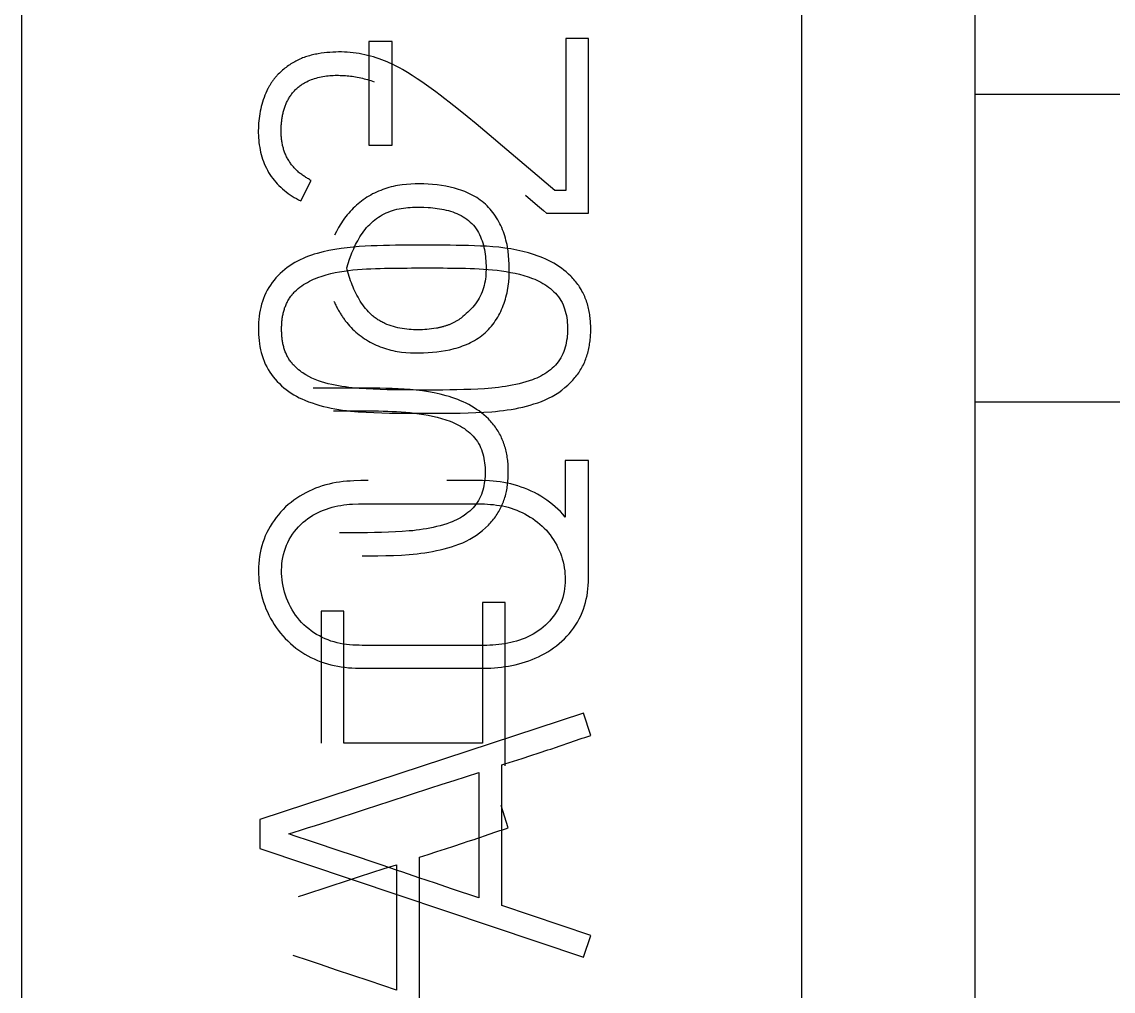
# Model space of a CAD drawing. Header units: inches. Extents: x 9000 to 22395, y 8106 to 17135.
# Drawn here: x 10305.71 to 10317.52, y 8315.08 to 8325.57 of the extents above; entities that cross this region are included whole.
import ezdxf

# ---------------------------------------------------------------- set-up
doc = ezdxf.new("R2010")
doc.units = ezdxf.units.IN
doc.header["$MEASUREMENT"] = 0
doc.layers.add('20000_FRONT_O', color=7, linetype='Continuous')
doc.layers.add('20500_FRONT_O_LABELING', color=7, linetype='Continuous')

msp = doc.modelspace()

# ---------------------------------------------------------------- linework, layer by layer
at = {"layer": '20000_FRONT_O', "linetype": 'Continuous'}
for p, q in [((10305.705, 8298.788), (10305.705, 8372.755)), ((10314.148, 8351.649), (10314.148, 8298.104)), ((10316.026, 8326.094), (10316.026, 8293.794)), ((10381.08, 8324.788), (10316.026, 8324.788)), ((10381.08, 8321.455), (10316.026, 8321.455))]:
    msp.add_line(p, q, dxfattribs=at)
at = {"layer": '20500_FRONT_O_LABELING', "linetype": 'Continuous'}
for p, q in [((10311.595, 8325.395), (10311.595, 8323.749)), ((10311.841, 8325.395), (10311.595, 8325.395)), ((10311.841, 8323.502), (10311.841, 8325.395)), ((10309.464, 8325.363), (10309.464, 8324.239)), ((10309.716, 8325.363), (10309.464, 8325.363)), ((10309.716, 8324.239), (10309.716, 8325.363)), ((10309.464, 8324.239), (10309.716, 8324.239)), ((10308.725, 8323.635), (10308.839, 8323.857)), ((10311.595, 8323.749), (10311.476, 8323.749)), ((10311.353, 8323.531), (10311.388, 8323.502)), ((10311.388, 8323.502), (10311.841, 8323.502)), ((10309.974, 8322.91), (10310.072, 8322.91)), ((10309.082, 8321.364), (10309.179, 8321.364)), ((10311.59, 8320.825), (10311.59, 8320.213)), ((10311.841, 8320.825), (10311.59, 8320.825)), ((10311.841, 8319.698), (10311.841, 8320.825)), ((10310.692, 8319.288), (10310.692, 8317.764)), ((10310.939, 8319.288), (10310.692, 8319.288)), ((10310.939, 8317.518), (10310.939, 8319.288)), ((10308.947, 8319.194), (10308.947, 8317.764)), ((10309.193, 8319.194), (10308.947, 8319.194)), ((10309.193, 8317.764), (10309.193, 8319.194)), ((10309.395, 8318.577), (10310.707, 8318.577)), ((10311.787, 8318.088), (10308.281, 8316.939)), ((10311.866, 8317.847), (10311.787, 8318.088)), ((10310.692, 8317.764), (10309.193, 8317.764)), ((10311.029, 8317.57), (10311.122, 8317.6)), ((10311.122, 8317.6), (10311.216, 8317.63)), ((10311.216, 8317.63), (10311.309, 8317.66)), ((10311.309, 8317.66), (10311.402, 8317.691)), ((10310.904, 8316.008), (10310.904, 8317.531)), ((10310.256, 8317.32), (10310.388, 8317.362)), ((10310.388, 8317.362), (10310.52, 8317.405)), ((10310.52, 8317.405), (10310.653, 8317.448)), ((10310.653, 8317.448), (10310.653, 8316.091)), ((10309.925, 8317.212), (10310.123, 8317.277)), ((10310.123, 8317.277), (10310.256, 8317.32)), ((10309.594, 8317.103), (10309.66, 8317.125)), ((10309.66, 8317.125), (10309.925, 8317.212)), ((10309.395, 8317.038), (10309.594, 8317.103)), ((10310.973, 8316.848), (10310.895, 8317.089)), ((10308.281, 8316.939), (10308.281, 8316.624)), ((10308.932, 8316.889), (10309.064, 8316.931)), ((10309.064, 8316.931), (10309.197, 8316.974)), ((10308.597, 8316.782), (10308.653, 8316.8)), ((10308.656, 8316.762), (10308.597, 8316.782)), ((10308.653, 8316.8), (10308.724, 8316.823)), ((10308.724, 8316.823), (10308.809, 8316.85)), ((10308.832, 8316.704), (10308.656, 8316.762)), ((10308.95, 8316.665), (10308.832, 8316.704)), ((10309.067, 8316.626), (10308.95, 8316.665)), ((10310.292, 8316.62), (10310.385, 8316.651)), ((10310.385, 8316.651), (10310.478, 8316.681)), ((10310.478, 8316.681), (10310.54, 8316.702)), ((10310.54, 8316.702), (10310.602, 8316.723)), ((10308.281, 8316.624), (10311.787, 8315.446)), ((10309.596, 8316.446), (10309.244, 8316.566)), ((10310.012, 8316.532), (10310.105, 8316.561)), ((10310.012, 8315.008), (10310.012, 8316.532)), ((10310.105, 8316.561), (10310.199, 8316.591)), ((10310.199, 8316.591), (10310.292, 8316.62)), ((10309.772, 8316.387), (10309.596, 8316.446)), ((10309.628, 8316.406), (10309.761, 8316.448)), ((10309.761, 8316.448), (10309.761, 8315.092)), ((10309.231, 8316.277), (10309.363, 8316.32)), ((10309.363, 8316.32), (10309.496, 8316.363)), ((10309.496, 8316.363), (10309.628, 8316.406)), ((10310.183, 8316.248), (10310.006, 8316.307)), ((10308.768, 8316.126), (10309.032, 8316.212)), ((10309.032, 8316.212), (10309.231, 8316.277)), ((10310.359, 8316.189), (10310.183, 8316.248)), ((10310.653, 8316.091), (10310.359, 8316.189)), ((10308.702, 8316.104), (10308.768, 8316.126)), ((10311.866, 8315.683), (10310.904, 8316.008)), ((10311.787, 8315.446), (10311.866, 8315.683)), ((10308.821, 8315.407), (10308.644, 8315.467)), ((10308.938, 8315.368), (10308.821, 8315.407)), ((10309.114, 8315.308), (10308.938, 8315.368)), ((10309.29, 8315.249), (10309.114, 8315.308)), ((10309.467, 8315.19), (10309.29, 8315.249)), ((10309.761, 8315.092), (10309.467, 8315.19))]:
    msp.add_line(p, q, dxfattribs=at)
for points in [[(10309.603, 8325.163), (10309.573, 8325.174), (10309.542, 8325.185), (10309.512, 8325.194), (10309.481, 8325.203), (10309.45, 8325.211), (10309.419, 8325.218), (10309.388, 8325.224), (10309.357, 8325.23), (10309.325, 8325.235), (10309.294, 8325.239), (10309.262, 8325.242), (10309.23, 8325.245), (10309.199, 8325.246), (10309.167, 8325.248), (10309.135, 8325.248), (10309.104, 8325.247), (10309.072, 8325.246), (10309.041, 8325.244), (10309.009, 8325.242), (10308.978, 8325.238), (10308.946, 8325.234), (10308.915, 8325.229), (10308.899, 8325.226), (10308.884, 8325.223), (10308.868, 8325.219), (10308.853, 8325.216), (10308.837, 8325.212), (10308.822, 8325.208), (10308.807, 8325.203), (10308.791, 8325.199), (10308.776, 8325.194), (10308.761, 8325.188), (10308.746, 8325.183), (10308.732, 8325.177), (10308.717, 8325.171), (10308.702, 8325.164), (10308.688, 8325.157), (10308.674, 8325.15), (10308.66, 8325.143), (10308.646, 8325.135), (10308.632, 8325.127), (10308.619, 8325.118), (10308.606, 8325.109), (10308.592, 8325.1), (10308.58, 8325.091), (10308.567, 8325.081), (10308.554, 8325.072), (10308.542, 8325.061), (10308.529, 8325.051), (10308.517, 8325.04), (10308.506, 8325.03), (10308.494, 8325.019), (10308.482, 8325.007), (10308.471, 8324.996)], [(10311.476, 8323.749), (10311.382, 8323.829), (10311.287, 8323.909), (10311.193, 8323.989), (10311.098, 8324.07), (10311.004, 8324.15), (10310.909, 8324.23), (10310.814, 8324.31), (10310.719, 8324.39), (10310.624, 8324.469), (10310.528, 8324.548), (10310.432, 8324.626), (10310.334, 8324.703), (10310.285, 8324.741), (10310.236, 8324.779), (10310.187, 8324.816), (10310.137, 8324.853), (10310.086, 8324.889), (10310.036, 8324.924), (10309.985, 8324.959), (10309.933, 8324.993), (10309.881, 8325.026), (10309.828, 8325.057), (10309.801, 8325.073), (10309.773, 8325.087), (10309.746, 8325.101), (10309.718, 8325.115), (10309.69, 8325.128), (10309.661, 8325.14), (10309.632, 8325.152), (10309.603, 8325.163)], [(10308.471, 8324.996), (10308.466, 8324.99), (10308.46, 8324.984), (10308.455, 8324.978), (10308.45, 8324.972), (10308.445, 8324.965), (10308.439, 8324.959), (10308.435, 8324.953), (10308.43, 8324.946), (10308.425, 8324.94), (10308.42, 8324.933), (10308.416, 8324.927), (10308.411, 8324.92), (10308.407, 8324.913), (10308.402, 8324.907), (10308.398, 8324.9), (10308.394, 8324.893), (10308.39, 8324.886), (10308.385, 8324.879), (10308.381, 8324.872), (10308.378, 8324.865), (10308.374, 8324.858), (10308.37, 8324.851)], [(10308.725, 8324.887), (10308.733, 8324.893), (10308.741, 8324.898), (10308.749, 8324.903), (10308.757, 8324.908), (10308.765, 8324.913), (10308.773, 8324.917), (10308.781, 8324.922), (10308.79, 8324.926), (10308.806, 8324.934), (10308.823, 8324.942), (10308.841, 8324.949), (10308.858, 8324.955), (10308.876, 8324.961), (10308.894, 8324.966), (10308.912, 8324.971), (10308.93, 8324.976), (10308.948, 8324.98), (10308.966, 8324.983), (10308.985, 8324.986), (10309.003, 8324.989), (10309.022, 8324.991), (10309.041, 8324.993), (10309.059, 8324.994), (10309.078, 8324.995), (10309.097, 8324.996), (10309.115, 8324.996), (10309.134, 8324.996), (10309.153, 8324.995), (10309.171, 8324.995), (10309.19, 8324.994), (10309.209, 8324.993), (10309.227, 8324.991), (10309.246, 8324.989), (10309.264, 8324.987), (10309.283, 8324.985), (10309.301, 8324.982), (10309.32, 8324.979), (10309.338, 8324.976), (10309.357, 8324.972), (10309.375, 8324.968), (10309.393, 8324.964), (10309.411, 8324.959), (10309.429, 8324.955), (10309.448, 8324.95), (10309.466, 8324.944), (10309.483, 8324.939), (10309.501, 8324.933), (10309.519, 8324.926)], [(10308.37, 8324.851), (10308.359, 8324.827), (10308.348, 8324.803), (10308.338, 8324.779), (10308.328, 8324.755), (10308.32, 8324.73), (10308.312, 8324.706), (10308.304, 8324.681), (10308.298, 8324.656), (10308.292, 8324.631), (10308.286, 8324.606), (10308.282, 8324.58), (10308.278, 8324.554), (10308.274, 8324.528), (10308.272, 8324.502), (10308.269, 8324.476), (10308.268, 8324.45), (10308.267, 8324.424), (10308.266, 8324.398), (10308.266, 8324.371), (10308.267, 8324.345), (10308.268, 8324.319), (10308.271, 8324.293), (10308.273, 8324.267), (10308.277, 8324.241), (10308.281, 8324.215), (10308.286, 8324.19), (10308.291, 8324.164), (10308.298, 8324.138), (10308.305, 8324.113), (10308.313, 8324.088), (10308.322, 8324.063), (10308.331, 8324.039), (10308.342, 8324.015), (10308.353, 8323.991), (10308.365, 8323.968), (10308.378, 8323.945), (10308.392, 8323.923), (10308.407, 8323.901), (10308.422, 8323.88), (10308.438, 8323.86), (10308.455, 8323.84), (10308.472, 8323.82), (10308.49, 8323.802), (10308.509, 8323.784), (10308.529, 8323.766), (10308.549, 8323.749), (10308.569, 8323.733), (10308.59, 8323.717), (10308.612, 8323.702), (10308.634, 8323.687), (10308.656, 8323.673), (10308.679, 8323.66), (10308.702, 8323.647), (10308.725, 8323.635)], [(10308.839, 8323.857), (10308.829, 8323.862), (10308.819, 8323.867), (10308.81, 8323.873), (10308.8, 8323.878), (10308.791, 8323.884), (10308.781, 8323.89), (10308.772, 8323.896), (10308.763, 8323.902), (10308.754, 8323.908), (10308.745, 8323.914), (10308.736, 8323.921), (10308.727, 8323.927), (10308.719, 8323.934), (10308.71, 8323.941), (10308.702, 8323.948), (10308.693, 8323.956), (10308.685, 8323.963), (10308.677, 8323.971), (10308.669, 8323.979), (10308.662, 8323.986), (10308.654, 8323.995), (10308.647, 8324.003), (10308.639, 8324.011), (10308.632, 8324.02), (10308.626, 8324.028), (10308.619, 8324.037), (10308.613, 8324.046), (10308.606, 8324.055), (10308.6, 8324.064), (10308.595, 8324.074), (10308.589, 8324.083), (10308.583, 8324.093), (10308.578, 8324.102), (10308.573, 8324.112), (10308.568, 8324.122), (10308.564, 8324.132), (10308.559, 8324.143), (10308.555, 8324.153), (10308.551, 8324.163), (10308.547, 8324.173), (10308.544, 8324.184), (10308.54, 8324.194), (10308.537, 8324.205), (10308.534, 8324.216), (10308.532, 8324.226), (10308.529, 8324.237), (10308.527, 8324.248), (10308.525, 8324.259), (10308.523, 8324.269), (10308.521, 8324.28), (10308.519, 8324.291), (10308.518, 8324.302), (10308.517, 8324.313), (10308.516, 8324.324), (10308.515, 8324.335), (10308.514, 8324.346), (10308.514, 8324.357), (10308.513, 8324.368), (10308.513, 8324.379), (10308.513, 8324.39), (10308.513, 8324.401), (10308.513, 8324.412), (10308.514, 8324.423), (10308.514, 8324.434), (10308.514, 8324.445), (10308.515, 8324.456), (10308.516, 8324.467), (10308.517, 8324.478), (10308.518, 8324.489), (10308.519, 8324.5), (10308.52, 8324.511), (10308.522, 8324.521), (10308.523, 8324.532), (10308.525, 8324.543), (10308.527, 8324.554), (10308.529, 8324.565), (10308.531, 8324.576), (10308.534, 8324.587), (10308.536, 8324.597), (10308.539, 8324.608), (10308.542, 8324.619), (10308.545, 8324.629), (10308.549, 8324.64), (10308.552, 8324.65), (10308.556, 8324.661), (10308.56, 8324.671), (10308.564, 8324.681), (10308.568, 8324.691), (10308.573, 8324.701), (10308.577, 8324.711), (10308.582, 8324.721), (10308.588, 8324.731), (10308.593, 8324.741), (10308.599, 8324.75), (10308.604, 8324.76), (10308.611, 8324.769), (10308.617, 8324.778), (10308.623, 8324.787), (10308.63, 8324.796), (10308.637, 8324.804), (10308.644, 8324.813), (10308.651, 8324.821), (10308.659, 8324.829), (10308.666, 8324.837), (10308.674, 8324.845), (10308.682, 8324.852), (10308.69, 8324.86), (10308.699, 8324.867), (10308.708, 8324.874), (10308.716, 8324.881), (10308.725, 8324.887)], [(10309.208, 8322.338), (10309.223, 8322.318), (10309.238, 8322.3), (10309.254, 8322.282), (10309.27, 8322.264), (10309.287, 8322.247), (10309.304, 8322.231), (10309.322, 8322.215), (10309.34, 8322.199), (10309.359, 8322.184), (10309.378, 8322.17), (10309.397, 8322.156), (10309.417, 8322.143), (10309.437, 8322.13), (10309.458, 8322.118), (10309.478, 8322.106), (10309.5, 8322.095), (10309.521, 8322.084), (10309.543, 8322.074), (10309.565, 8322.065), (10309.587, 8322.056), (10309.609, 8322.048), (10309.632, 8322.04), (10309.655, 8322.033), (10309.678, 8322.026), (10309.701, 8322.02), (10309.724, 8322.015), (10309.747, 8322.01), (10309.771, 8322.006), (10309.794, 8322.002), (10309.818, 8321.999), (10309.865, 8321.995), (10309.913, 8321.992), (10309.96, 8321.99), (10310.008, 8321.99), (10310.056, 8321.992), (10310.104, 8321.994), (10310.151, 8321.997), (10310.198, 8322.002), (10310.245, 8322.008), (10310.292, 8322.016), (10310.339, 8322.025), (10310.386, 8322.036), (10310.409, 8322.043), (10310.432, 8322.049), (10310.454, 8322.057), (10310.477, 8322.065), (10310.499, 8322.073), (10310.522, 8322.082), (10310.544, 8322.092), (10310.565, 8322.102), (10310.586, 8322.113), (10310.607, 8322.125), (10310.628, 8322.137), (10310.648, 8322.15), (10310.668, 8322.164), (10310.687, 8322.179), (10310.706, 8322.194), (10310.724, 8322.209), (10310.741, 8322.226), (10310.758, 8322.243), (10310.774, 8322.26), (10310.79, 8322.278), (10310.804, 8322.297), (10310.819, 8322.316), (10310.832, 8322.336), (10310.846, 8322.356), (10310.858, 8322.376), (10310.87, 8322.397), (10310.881, 8322.418), (10310.892, 8322.439), (10310.901, 8322.461), (10310.911, 8322.483), (10310.919, 8322.505), (10310.927, 8322.527), (10310.935, 8322.55), (10310.942, 8322.572), (10310.948, 8322.595), (10310.954, 8322.618), (10310.959, 8322.642), (10310.964, 8322.665), (10310.971, 8322.712), (10310.977, 8322.76), (10310.981, 8322.807), (10310.983, 8322.855), (10310.984, 8322.903), (10310.983, 8322.951), (10310.98, 8322.999), (10310.976, 8323.046), (10310.971, 8323.093), (10310.963, 8323.14), (10310.959, 8323.164), (10310.954, 8323.187), (10310.948, 8323.21), (10310.942, 8323.233), (10310.935, 8323.256), (10310.928, 8323.279), (10310.92, 8323.301), (10310.912, 8323.324), (10310.902, 8323.346), (10310.893, 8323.368), (10310.882, 8323.389), (10310.871, 8323.41), (10310.859, 8323.431), (10310.847, 8323.452), (10310.834, 8323.472), (10310.82, 8323.492), (10310.806, 8323.511), (10310.791, 8323.529), (10310.775, 8323.548), (10310.759, 8323.565), (10310.743, 8323.582), (10310.726, 8323.599), (10310.708, 8323.614), (10310.689, 8323.629), (10310.67, 8323.644), (10310.651, 8323.658), (10310.631, 8323.671), (10310.61, 8323.683), (10310.589, 8323.695), (10310.568, 8323.706), (10310.547, 8323.716), (10310.525, 8323.726), (10310.503, 8323.736), (10310.48, 8323.744), (10310.458, 8323.752), (10310.435, 8323.76), (10310.412, 8323.766), (10310.389, 8323.773), (10310.343, 8323.784), (10310.296, 8323.794), (10310.249, 8323.802), (10310.201, 8323.808), (10310.154, 8323.813), (10310.107, 8323.816), (10310.059, 8323.819), (10310.012, 8323.82), (10309.964, 8323.82), (10309.917, 8323.818), (10309.869, 8323.815), (10309.822, 8323.81), (10309.798, 8323.807), (10309.774, 8323.803), (10309.751, 8323.798), (10309.727, 8323.793), (10309.704, 8323.788), (10309.681, 8323.781), (10309.658, 8323.774), (10309.636, 8323.767), (10309.613, 8323.759), (10309.591, 8323.75), (10309.569, 8323.741), (10309.547, 8323.732), (10309.525, 8323.721), (10309.504, 8323.711), (10309.483, 8323.699), (10309.462, 8323.687), (10309.442, 8323.675), (10309.422, 8323.662), (10309.402, 8323.648), (10309.383, 8323.634), (10309.364, 8323.62), (10309.346, 8323.604), (10309.328, 8323.589), (10309.31, 8323.573), (10309.293, 8323.556), (10309.277, 8323.539), (10309.26, 8323.521), (10309.245, 8323.503), (10309.229, 8323.485), (10309.215, 8323.466), (10309.2, 8323.447), (10309.186, 8323.427), (10309.16, 8323.388), (10309.135, 8323.347), (10309.112, 8323.305), (10309.09, 8323.263)], [(10311.159, 8323.699), (10311.288, 8323.587), (10311.353, 8323.531)], [(10309.223, 8322.912), (10309.238, 8322.959), (10309.254, 8323.005), (10309.271, 8323.051), (10309.28, 8323.073), (10309.289, 8323.096), (10309.299, 8323.118), (10309.309, 8323.14), (10309.32, 8323.162), (10309.331, 8323.183), (10309.342, 8323.205), (10309.354, 8323.226), (10309.367, 8323.247), (10309.38, 8323.268), (10309.394, 8323.288), (10309.409, 8323.308), (10309.424, 8323.327), (10309.439, 8323.346), (10309.456, 8323.364), (10309.473, 8323.382), (10309.49, 8323.399), (10309.508, 8323.415), (10309.527, 8323.431), (10309.546, 8323.446), (10309.566, 8323.459), (10309.586, 8323.472), (10309.607, 8323.485), (10309.629, 8323.496), (10309.651, 8323.506), (10309.673, 8323.515), (10309.696, 8323.524), (10309.719, 8323.532), (10309.742, 8323.538), (10309.766, 8323.545), (10309.79, 8323.55), (10309.814, 8323.555), (10309.838, 8323.558), (10309.862, 8323.562), (10309.886, 8323.564), (10309.911, 8323.566), (10309.935, 8323.567), (10309.96, 8323.568), (10310.009, 8323.568), (10310.058, 8323.567), (10310.107, 8323.565), (10310.131, 8323.563), (10310.155, 8323.56), (10310.18, 8323.558), (10310.204, 8323.554), (10310.228, 8323.551), (10310.252, 8323.547), (10310.276, 8323.542), (10310.3, 8323.536), (10310.324, 8323.53), (10310.348, 8323.524), (10310.371, 8323.516), (10310.394, 8323.508), (10310.417, 8323.498), (10310.439, 8323.488), (10310.461, 8323.477), (10310.483, 8323.465), (10310.503, 8323.452), (10310.523, 8323.438), (10310.543, 8323.423), (10310.561, 8323.407), (10310.578, 8323.39), (10310.595, 8323.372), (10310.61, 8323.354), (10310.625, 8323.334), (10310.638, 8323.313), (10310.65, 8323.292), (10310.661, 8323.271), (10310.671, 8323.248), (10310.68, 8323.226), (10310.689, 8323.203), (10310.696, 8323.18), (10310.703, 8323.156), (10310.709, 8323.132), (10310.714, 8323.108), (10310.718, 8323.084), (10310.722, 8323.06), (10310.725, 8323.035), (10310.727, 8323.011), (10310.729, 8322.986), (10310.731, 8322.962), (10310.732, 8322.938), (10310.732, 8322.913), (10310.732, 8322.889), (10310.731, 8322.864), (10310.73, 8322.84), (10310.728, 8322.815), (10310.725, 8322.791), (10310.721, 8322.767), (10310.717, 8322.743), (10310.711, 8322.72), (10310.705, 8322.696), (10310.698, 8322.673), (10310.69, 8322.65), (10310.681, 8322.627), (10310.67, 8322.605), (10310.659, 8322.584), (10310.646, 8322.563), (10310.633, 8322.542), (10310.619, 8322.522), (10310.604, 8322.503), (10310.588, 8322.485), (10310.571, 8322.466), (10310.554, 8322.449), (10310.536, 8322.431), (10310.518, 8322.415), (10310.5, 8322.398), (10310.481, 8322.383), (10310.461, 8322.367)], [(10309.752, 8323.155), (10309.686, 8323.154), (10309.62, 8323.153), (10309.554, 8323.151), (10309.489, 8323.149), (10309.423, 8323.146), (10309.358, 8323.142), (10309.292, 8323.136), (10309.227, 8323.129), (10309.162, 8323.121), (10309.096, 8323.111), (10309.031, 8323.099), (10308.967, 8323.085), (10308.903, 8323.068), (10308.872, 8323.059), (10308.841, 8323.049), (10308.81, 8323.038), (10308.78, 8323.026), (10308.75, 8323.013), (10308.72, 8322.999), (10308.691, 8322.984), (10308.662, 8322.968), (10308.634, 8322.951), (10308.606, 8322.933), (10308.579, 8322.914), (10308.553, 8322.894), (10308.528, 8322.872), (10308.503, 8322.85), (10308.48, 8322.827), (10308.457, 8322.803), (10308.436, 8322.778), (10308.416, 8322.752), (10308.397, 8322.725), (10308.379, 8322.697), (10308.363, 8322.669), (10308.348, 8322.639), (10308.334, 8322.609), (10308.322, 8322.578), (10308.311, 8322.547), (10308.301, 8322.516), (10308.293, 8322.483), (10308.285, 8322.451), (10308.28, 8322.419), (10308.275, 8322.386), (10308.271, 8322.353), (10308.269, 8322.321), (10308.267, 8322.288), (10308.267, 8322.255), (10308.267, 8322.222), (10308.268, 8322.189), (10308.27, 8322.156), (10308.274, 8322.123), (10308.278, 8322.09), (10308.283, 8322.058), (10308.29, 8322.025), (10308.298, 8321.993), (10308.307, 8321.962), (10308.317, 8321.93), (10308.329, 8321.899), (10308.342, 8321.869), (10308.357, 8321.839), (10308.373, 8321.811), (10308.39, 8321.783), (10308.408, 8321.756), (10308.428, 8321.73), (10308.449, 8321.704), (10308.471, 8321.68), (10308.494, 8321.657), (10308.518, 8321.634), (10308.542, 8321.613), (10308.568, 8321.592), (10308.595, 8321.573), (10308.622, 8321.554), (10308.65, 8321.537), (10308.679, 8321.52), (10308.709, 8321.505), (10308.739, 8321.491), (10308.769, 8321.478)], [(10311.649, 8322.821), (10311.625, 8322.844), (10311.6, 8322.866), (10311.575, 8322.887), (10311.549, 8322.907), (10311.522, 8322.926), (10311.494, 8322.943), (10311.466, 8322.96), (10311.437, 8322.976), (10311.408, 8322.991), (10311.378, 8323.005), (10311.348, 8323.018), (10311.318, 8323.031), (10311.287, 8323.042), (10311.256, 8323.053), (10311.224, 8323.063), (10311.193, 8323.073), (10311.129, 8323.089), (10311.065, 8323.103), (10311, 8323.115), (10310.935, 8323.125), (10310.87, 8323.133), (10310.804, 8323.139), (10310.738, 8323.144), (10310.672, 8323.147), (10310.607, 8323.15), (10310.541, 8323.152), (10310.475, 8323.153), (10310.409, 8323.154), (10310.343, 8323.155), (10310.278, 8323.156), (10310.212, 8323.156), (10310.146, 8323.156), (10310.081, 8323.156), (10310.015, 8323.156), (10309.949, 8323.156), (10309.752, 8323.155)], [(10308.661, 8322.654), (10308.679, 8322.67), (10308.698, 8322.686), (10308.717, 8322.701), (10308.737, 8322.715), (10308.757, 8322.729), (10308.778, 8322.742), (10308.799, 8322.754), (10308.821, 8322.766), (10308.842, 8322.777), (10308.864, 8322.787), (10308.887, 8322.797), (10308.91, 8322.806), (10308.956, 8322.822), (10309.002, 8322.837), (10309.05, 8322.849), (10309.098, 8322.86), (10309.146, 8322.868), (10309.194, 8322.876), (10309.242, 8322.883), (10309.291, 8322.888), (10309.34, 8322.892), (10309.389, 8322.896), (10309.438, 8322.899), (10309.486, 8322.901), (10309.535, 8322.903), (10309.584, 8322.905), (10309.633, 8322.906), (10309.682, 8322.907), (10309.731, 8322.908), (10309.779, 8322.908), (10309.828, 8322.909), (10309.877, 8322.909), (10309.926, 8322.91), (10309.974, 8322.91)], [(10310.197, 8322.258), (10310.165, 8322.253), (10310.141, 8322.249), (10310.117, 8322.246), (10310.092, 8322.244), (10310.068, 8322.242), (10310.044, 8322.241), (10310.019, 8322.24), (10309.995, 8322.24), (10309.971, 8322.241), (10309.946, 8322.241), (10309.922, 8322.243), (10309.898, 8322.245), (10309.873, 8322.247), (10309.849, 8322.25), (10309.825, 8322.254), (10309.8, 8322.258), (10309.776, 8322.263), (10309.752, 8322.268), (10309.729, 8322.275), (10309.705, 8322.282), (10309.682, 8322.29), (10309.659, 8322.299), (10309.637, 8322.309), (10309.626, 8322.314), (10309.615, 8322.319), (10309.604, 8322.325), (10309.593, 8322.33), (10309.583, 8322.336), (10309.572, 8322.343), (10309.562, 8322.349), (10309.552, 8322.356), (10309.542, 8322.363), (10309.532, 8322.37), (10309.522, 8322.377), (10309.513, 8322.385), (10309.503, 8322.392), (10309.494, 8322.4), (10309.485, 8322.409), (10309.477, 8322.417), (10309.468, 8322.426), (10309.459, 8322.434), (10309.443, 8322.452), (10309.427, 8322.471), (10309.412, 8322.49), (10309.398, 8322.51), (10309.384, 8322.53), (10309.37, 8322.551), (10309.358, 8322.572), (10309.346, 8322.593), (10309.334, 8322.614), (10309.323, 8322.636), (10309.313, 8322.658), (10309.302, 8322.681), (10309.293, 8322.703), (10309.284, 8322.726), (10309.275, 8322.749), (10309.266, 8322.772), (10309.258, 8322.795), (10309.251, 8322.818), (10309.243, 8322.842), (10309.236, 8322.865), (10309.23, 8322.889), (10309.223, 8322.912)], [(10310.072, 8322.91), (10310.218, 8322.91), (10310.267, 8322.91), (10310.316, 8322.909), (10310.364, 8322.909), (10310.413, 8322.908), (10310.462, 8322.907), (10310.51, 8322.906), (10310.559, 8322.904), (10310.608, 8322.903), (10310.657, 8322.9), (10310.705, 8322.897), (10310.754, 8322.894), (10310.803, 8322.889), (10310.852, 8322.884), (10310.901, 8322.878), (10310.949, 8322.871), (10310.998, 8322.862), (10311.046, 8322.852), (10311.094, 8322.841), (10311.142, 8322.828), (10311.189, 8322.813), (10311.236, 8322.796), (10311.259, 8322.787), (10311.282, 8322.777), (10311.304, 8322.766), (10311.326, 8322.755), (10311.348, 8322.743), (10311.369, 8322.73), (10311.39, 8322.716), (10311.41, 8322.701), (10311.429, 8322.686), (10311.448, 8322.67), (10311.467, 8322.653), (10311.484, 8322.635), (10311.5, 8322.617), (10311.516, 8322.597), (10311.53, 8322.577), (10311.543, 8322.556), (10311.555, 8322.534), (10311.566, 8322.512), (10311.575, 8322.489), (10311.583, 8322.466), (10311.59, 8322.442), (10311.596, 8322.418), (10311.602, 8322.394), (10311.606, 8322.369), (10311.609, 8322.345), (10311.611, 8322.32), (10311.613, 8322.295), (10311.614, 8322.271), (10311.615, 8322.246), (10311.614, 8322.221), (10311.613, 8322.197), (10311.611, 8322.172), (10311.609, 8322.148), (10311.605, 8322.123), (10311.601, 8322.099), (10311.596, 8322.075), (10311.59, 8322.051), (10311.582, 8322.027), (10311.574, 8322.004), (10311.564, 8321.981), (10311.554, 8321.958), (10311.542, 8321.937), (10311.529, 8321.916), (10311.514, 8321.895), (10311.499, 8321.876), (10311.483, 8321.857), (10311.466, 8321.839), (10311.447, 8321.823), (10311.429, 8321.807), (10311.409, 8321.792), (10311.389, 8321.777), (10311.368, 8321.764), (10311.347, 8321.751), (10311.325, 8321.739), (10311.303, 8321.728), (10311.281, 8321.718), (10311.258, 8321.708), (10311.234, 8321.7)], [(10311.649, 8321.672), (10311.661, 8321.684), (10311.673, 8321.696), (10311.684, 8321.709), (10311.695, 8321.722), (10311.705, 8321.735), (10311.716, 8321.748), (10311.726, 8321.761), (10311.735, 8321.775), (10311.745, 8321.789), (10311.753, 8321.803), (10311.762, 8321.818), (10311.77, 8321.832), (10311.778, 8321.847), (10311.786, 8321.862), (10311.793, 8321.878), (10311.8, 8321.893), (10311.806, 8321.909), (10311.812, 8321.925), (10311.818, 8321.94), (10311.823, 8321.956), (10311.828, 8321.972), (10311.833, 8321.988), (10311.837, 8322.005), (10311.841, 8322.021), (10311.845, 8322.037), (10311.848, 8322.054), (10311.851, 8322.071), (10311.854, 8322.087), (10311.856, 8322.104), (10311.858, 8322.121), (10311.86, 8322.138), (10311.862, 8322.154), (10311.863, 8322.171), (10311.864, 8322.188), (10311.865, 8322.205), (10311.865, 8322.221), (10311.866, 8322.238), (10311.866, 8322.255), (10311.865, 8322.271), (10311.865, 8322.288), (10311.864, 8322.305), (10311.863, 8322.321), (10311.862, 8322.338), (10311.861, 8322.355), (10311.859, 8322.371), (10311.857, 8322.388), (10311.855, 8322.405), (10311.852, 8322.421), (10311.849, 8322.438), (10311.846, 8322.455), (10311.842, 8322.471), (10311.838, 8322.488), (10311.834, 8322.504), (10311.829, 8322.52), (10311.824, 8322.536), (10311.819, 8322.552), (10311.813, 8322.568), (10311.807, 8322.584), (10311.801, 8322.599), (10311.794, 8322.615), (10311.787, 8322.63), (10311.779, 8322.645), (10311.771, 8322.66), (10311.763, 8322.675), (10311.754, 8322.689), (10311.745, 8322.704), (10311.736, 8322.718), (10311.726, 8322.732), (10311.716, 8322.745), (10311.706, 8322.758), (10311.695, 8322.771), (10311.684, 8322.784), (10311.673, 8322.797), (10311.661, 8322.809), (10311.649, 8322.821)], [(10308.661, 8321.845), (10308.653, 8321.853), (10308.645, 8321.861), (10308.638, 8321.869), (10308.631, 8321.878), (10308.624, 8321.886), (10308.617, 8321.895), (10308.61, 8321.904), (10308.604, 8321.913), (10308.598, 8321.922), (10308.592, 8321.932), (10308.587, 8321.942), (10308.582, 8321.951), (10308.576, 8321.961), (10308.572, 8321.971), (10308.567, 8321.982), (10308.563, 8321.992), (10308.558, 8322.002), (10308.555, 8322.013), (10308.551, 8322.023), (10308.547, 8322.034), (10308.544, 8322.045), (10308.541, 8322.055), (10308.538, 8322.066), (10308.536, 8322.077), (10308.533, 8322.088), (10308.531, 8322.099), (10308.529, 8322.11), (10308.527, 8322.121), (10308.526, 8322.132), (10308.524, 8322.143), (10308.523, 8322.154), (10308.522, 8322.165), (10308.521, 8322.177), (10308.52, 8322.188), (10308.519, 8322.199), (10308.519, 8322.21), (10308.518, 8322.221), (10308.518, 8322.232), (10308.518, 8322.243), (10308.518, 8322.254), (10308.518, 8322.265), (10308.518, 8322.276), (10308.519, 8322.287), (10308.519, 8322.298), (10308.52, 8322.309), (10308.521, 8322.32), (10308.522, 8322.332), (10308.523, 8322.343), (10308.524, 8322.354), (10308.526, 8322.365), (10308.528, 8322.376), (10308.529, 8322.387), (10308.531, 8322.398), (10308.534, 8322.409), (10308.536, 8322.42), (10308.539, 8322.431), (10308.542, 8322.441), (10308.545, 8322.452), (10308.548, 8322.463), (10308.551, 8322.473), (10308.555, 8322.484), (10308.559, 8322.494), (10308.563, 8322.505), (10308.567, 8322.515), (10308.572, 8322.525), (10308.577, 8322.535), (10308.582, 8322.545), (10308.587, 8322.555), (10308.593, 8322.565), (10308.599, 8322.575), (10308.605, 8322.584), (10308.611, 8322.593), (10308.617, 8322.603), (10308.624, 8322.611), (10308.631, 8322.62), (10308.638, 8322.629), (10308.646, 8322.637), (10308.653, 8322.646), (10308.661, 8322.654)], [(10309.085, 8322.548), (10309.09, 8322.538), (10309.095, 8322.528), (10309.099, 8322.518), (10309.104, 8322.508), (10309.109, 8322.498), (10309.114, 8322.488), (10309.12, 8322.478), (10309.125, 8322.468), (10309.13, 8322.459), (10309.136, 8322.449), (10309.141, 8322.439), (10309.147, 8322.43), (10309.153, 8322.42), (10309.159, 8322.411), (10309.164, 8322.402), (10309.17, 8322.392), (10309.177, 8322.383), (10309.183, 8322.374), (10309.189, 8322.365), (10309.195, 8322.356), (10309.202, 8322.347), (10309.208, 8322.338)], [(10310.461, 8322.367), (10310.455, 8322.362), (10310.449, 8322.358), (10310.442, 8322.353), (10310.436, 8322.349), (10310.429, 8322.345), (10310.423, 8322.34), (10310.416, 8322.336), (10310.409, 8322.332), (10310.403, 8322.329), (10310.396, 8322.325), (10310.389, 8322.321), (10310.382, 8322.318), (10310.375, 8322.314), (10310.368, 8322.311), (10310.361, 8322.308), (10310.354, 8322.304), (10310.347, 8322.301), (10310.339, 8322.298), (10310.332, 8322.295), (10310.325, 8322.293), (10310.318, 8322.29), (10310.31, 8322.287), (10310.303, 8322.285), (10310.296, 8322.282), (10310.288, 8322.28), (10310.281, 8322.278), (10310.273, 8322.275), (10310.266, 8322.273), (10310.258, 8322.271), (10310.251, 8322.269), (10310.243, 8322.267), (10310.235, 8322.266), (10310.228, 8322.264), (10310.22, 8322.262), (10310.213, 8322.261), (10310.205, 8322.259), (10310.197, 8322.258)], [(10310.038, 8321.588), (10309.887, 8321.589), (10309.812, 8321.589), (10309.736, 8321.59), (10309.661, 8321.591), (10309.585, 8321.593), (10309.51, 8321.596), (10309.434, 8321.6), (10309.359, 8321.605), (10309.284, 8321.612), (10309.247, 8321.616), (10309.209, 8321.621), (10309.172, 8321.626), (10309.135, 8321.632), (10309.097, 8321.639), (10309.061, 8321.647), (10309.024, 8321.655), (10308.988, 8321.665), (10308.952, 8321.676), (10308.916, 8321.688), (10308.881, 8321.702), (10308.846, 8321.717), (10308.813, 8321.734), (10308.78, 8321.752), (10308.764, 8321.762), (10308.748, 8321.773), (10308.733, 8321.783), (10308.718, 8321.795), (10308.703, 8321.807), (10308.689, 8321.819), (10308.675, 8321.831), (10308.661, 8321.845)], [(10310.757, 8321.275), (10310.733, 8321.298), (10310.708, 8321.32), (10310.682, 8321.341), (10310.656, 8321.361), (10310.629, 8321.379), (10310.602, 8321.397), (10310.574, 8321.414), (10310.545, 8321.43), (10310.516, 8321.445), (10310.486, 8321.459), (10310.456, 8321.472), (10310.425, 8321.485), (10310.395, 8321.496), (10310.363, 8321.507), (10310.332, 8321.517), (10310.3, 8321.527), (10310.237, 8321.543), (10310.172, 8321.557), (10310.108, 8321.569), (10310.043, 8321.579), (10309.977, 8321.587), (10309.912, 8321.593), (10309.846, 8321.598), (10309.78, 8321.601), (10309.714, 8321.604), (10309.648, 8321.606), (10309.583, 8321.607), (10309.517, 8321.608), (10309.451, 8321.609), (10309.385, 8321.61), (10309.32, 8321.61), (10309.254, 8321.61), (10309.188, 8321.61), (10309.122, 8321.61), (10309.057, 8321.61), (10308.859, 8321.609)], [(10311.234, 8321.7), (10311.199, 8321.687), (10311.162, 8321.675), (10311.126, 8321.665), (10311.09, 8321.655), (10311.053, 8321.647), (10311.016, 8321.639), (10310.979, 8321.632), (10310.942, 8321.626), (10310.905, 8321.621), (10310.868, 8321.616), (10310.83, 8321.611), (10310.793, 8321.608), (10310.717, 8321.602), (10310.642, 8321.598), (10310.567, 8321.594), (10310.491, 8321.592), (10310.416, 8321.59), (10310.34, 8321.589), (10310.265, 8321.588), (10310.189, 8321.588), (10310.114, 8321.588), (10310.038, 8321.588)], [(10310.283, 8321.338), (10310.368, 8321.338), (10310.453, 8321.339), (10310.538, 8321.341), (10310.623, 8321.343), (10310.708, 8321.347), (10310.793, 8321.353), (10310.835, 8321.357), (10310.877, 8321.361), (10310.92, 8321.367), (10310.962, 8321.372), (10311.004, 8321.379), (10311.046, 8321.386), (10311.087, 8321.395), (10311.129, 8321.404), (10311.17, 8321.414), (10311.211, 8321.425), (10311.251, 8321.438), (10311.292, 8321.451), (10311.332, 8321.465), (10311.371, 8321.481), (10311.409, 8321.499), (10311.447, 8321.518), (10311.484, 8321.54), (10311.519, 8321.563), (10311.554, 8321.587), (10311.587, 8321.614), (10311.619, 8321.642), (10311.649, 8321.672)], [(10308.769, 8321.478), (10308.809, 8321.462), (10308.849, 8321.448), (10308.89, 8321.434), (10308.931, 8321.422), (10308.971, 8321.411), (10309.013, 8321.401), (10309.054, 8321.392), (10309.096, 8321.384), (10309.137, 8321.377), (10309.179, 8321.371), (10309.221, 8321.365), (10309.263, 8321.36), (10309.306, 8321.356), (10309.348, 8321.352), (10309.433, 8321.347), (10309.518, 8321.343), (10309.603, 8321.34), (10309.688, 8321.339), (10309.773, 8321.337), (10309.858, 8321.337), (10309.943, 8321.336), (10310.028, 8321.336), (10310.113, 8321.337), (10310.283, 8321.338)], [(10309.179, 8321.364), (10309.326, 8321.364), (10309.374, 8321.364), (10309.423, 8321.363), (10309.472, 8321.363), (10309.521, 8321.362), (10309.569, 8321.361), (10309.618, 8321.36), (10309.667, 8321.358), (10309.715, 8321.356), (10309.764, 8321.354), (10309.813, 8321.351), (10309.862, 8321.348), (10309.911, 8321.343), (10309.959, 8321.338), (10310.008, 8321.332), (10310.057, 8321.324), (10310.105, 8321.316), (10310.154, 8321.306), (10310.202, 8321.295), (10310.249, 8321.281), (10310.297, 8321.267), (10310.343, 8321.25), (10310.367, 8321.241), (10310.389, 8321.231), (10310.412, 8321.22), (10310.434, 8321.209), (10310.455, 8321.197), (10310.477, 8321.184), (10310.497, 8321.17), (10310.517, 8321.155), (10310.537, 8321.14), (10310.556, 8321.124), (10310.574, 8321.107), (10310.592, 8321.089), (10310.608, 8321.071), (10310.623, 8321.051), (10310.638, 8321.031), (10310.651, 8321.01), (10310.663, 8320.988), (10310.673, 8320.966), (10310.683, 8320.943), (10310.691, 8320.92), (10310.698, 8320.896), (10310.704, 8320.872), (10310.709, 8320.848), (10310.713, 8320.823), (10310.717, 8320.799), (10310.719, 8320.774), (10310.721, 8320.749), (10310.722, 8320.725), (10310.722, 8320.7), (10310.722, 8320.675), (10310.721, 8320.651), (10310.719, 8320.626), (10310.716, 8320.602), (10310.713, 8320.577), (10310.709, 8320.553), (10310.704, 8320.529), (10310.697, 8320.505), (10310.69, 8320.481), (10310.682, 8320.457), (10310.672, 8320.435), (10310.661, 8320.412), (10310.649, 8320.391), (10310.636, 8320.37), (10310.622, 8320.349), (10310.607, 8320.33), (10310.591, 8320.311), (10310.573, 8320.293), (10310.555, 8320.277), (10310.536, 8320.261), (10310.517, 8320.246), (10310.496, 8320.231), (10310.476, 8320.218), (10310.455, 8320.205), (10310.433, 8320.193), (10310.411, 8320.182), (10310.388, 8320.172), (10310.365, 8320.162), (10310.342, 8320.153)], [(10310.757, 8320.126), (10310.769, 8320.138), (10310.78, 8320.15), (10310.791, 8320.163), (10310.802, 8320.176), (10310.813, 8320.189), (10310.823, 8320.202), (10310.833, 8320.215), (10310.843, 8320.229), (10310.852, 8320.243), (10310.861, 8320.257), (10310.87, 8320.272), (10310.878, 8320.286), (10310.886, 8320.301), (10310.893, 8320.316), (10310.901, 8320.332), (10310.907, 8320.347), (10310.914, 8320.363), (10310.92, 8320.378), (10310.926, 8320.394), (10310.931, 8320.41), (10310.936, 8320.426), (10310.941, 8320.442), (10310.945, 8320.459), (10310.949, 8320.475), (10310.952, 8320.491), (10310.956, 8320.508), (10310.959, 8320.525), (10310.961, 8320.541), (10310.964, 8320.558), (10310.966, 8320.575), (10310.968, 8320.592), (10310.969, 8320.608), (10310.971, 8320.625), (10310.972, 8320.642), (10310.972, 8320.658), (10310.973, 8320.675), (10310.973, 8320.692), (10310.973, 8320.709), (10310.973, 8320.725), (10310.973, 8320.742), (10310.972, 8320.759), (10310.971, 8320.775), (10310.97, 8320.792), (10310.968, 8320.809), (10310.967, 8320.825), (10310.964, 8320.842), (10310.962, 8320.859), (10310.959, 8320.875), (10310.956, 8320.892), (10310.953, 8320.909), (10310.949, 8320.925), (10310.946, 8320.942), (10310.941, 8320.958), (10310.937, 8320.974), (10310.932, 8320.99), (10310.926, 8321.006), (10310.921, 8321.022), (10310.915, 8321.038), (10310.908, 8321.053), (10310.901, 8321.069), (10310.894, 8321.084), (10310.887, 8321.099), (10310.879, 8321.114), (10310.871, 8321.129), (10310.862, 8321.143), (10310.853, 8321.158), (10310.843, 8321.172), (10310.834, 8321.185), (10310.824, 8321.199), (10310.813, 8321.212), (10310.803, 8321.225), (10310.792, 8321.238), (10310.78, 8321.251), (10310.769, 8321.263), (10310.757, 8321.275)], [(10309.454, 8320.607), (10309.377, 8320.607), (10309.299, 8320.605), (10309.261, 8320.603), (10309.223, 8320.6), (10309.184, 8320.596), (10309.146, 8320.591), (10309.108, 8320.586), (10309.071, 8320.578), (10309.033, 8320.57), (10308.996, 8320.56), (10308.959, 8320.549), (10308.923, 8320.537), (10308.887, 8320.524), (10308.851, 8320.509), (10308.816, 8320.493), (10308.782, 8320.476), (10308.748, 8320.458), (10308.715, 8320.438), (10308.683, 8320.417), (10308.651, 8320.395), (10308.621, 8320.372), (10308.591, 8320.348), (10308.562, 8320.322), (10308.535, 8320.295), (10308.508, 8320.267), (10308.483, 8320.238), (10308.459, 8320.208), (10308.436, 8320.177), (10308.415, 8320.145), (10308.394, 8320.112), (10308.376, 8320.079), (10308.358, 8320.044), (10308.342, 8320.009), (10308.328, 8319.973), (10308.315, 8319.937), (10308.304, 8319.9), (10308.294, 8319.863), (10308.286, 8319.825), (10308.279, 8319.787), (10308.274, 8319.749), (10308.271, 8319.711), (10308.268, 8319.673), (10308.267, 8319.634), (10308.268, 8319.595), (10308.27, 8319.557), (10308.273, 8319.518), (10308.278, 8319.48), (10308.284, 8319.442), (10308.292, 8319.404), (10308.3, 8319.367), (10308.311, 8319.329), (10308.322, 8319.292), (10308.335, 8319.256), (10308.349, 8319.22), (10308.364, 8319.185), (10308.381, 8319.15), (10308.399, 8319.116), (10308.418, 8319.083), (10308.438, 8319.05), (10308.46, 8319.018), (10308.482, 8318.987), (10308.506, 8318.957), (10308.531, 8318.927), (10308.558, 8318.899), (10308.585, 8318.871), (10308.613, 8318.845), (10308.643, 8318.819), (10308.673, 8318.795), (10308.704, 8318.772), (10308.736, 8318.751), (10308.769, 8318.73), (10308.802, 8318.711), (10308.836, 8318.693), (10308.871, 8318.676), (10308.906, 8318.661), (10308.942, 8318.647), (10308.978, 8318.634), (10309.014, 8318.622), (10309.051, 8318.613), (10309.089, 8318.604), (10309.127, 8318.597), (10309.165, 8318.591), (10309.203, 8318.586), (10309.241, 8318.582), (10309.28, 8318.58), (10309.318, 8318.578), (10309.395, 8318.577)], [(10311.59, 8320.213), (10311.564, 8320.243), (10311.537, 8320.272), (10311.509, 8320.299), (10311.481, 8320.325), (10311.451, 8320.35), (10311.42, 8320.375), (10311.389, 8320.397), (10311.357, 8320.419), (10311.324, 8320.44), (10311.29, 8320.459), (10311.255, 8320.477), (10311.22, 8320.494), (10311.185, 8320.51), (10311.149, 8320.525), (10311.112, 8320.538), (10311.075, 8320.55), (10311.038, 8320.561), (10311, 8320.571), (10310.962, 8320.58), (10310.924, 8320.587), (10310.886, 8320.594), (10310.847, 8320.599), (10310.809, 8320.602), (10310.77, 8320.605), (10310.693, 8320.608), (10310.615, 8320.609), (10310.538, 8320.609), (10310.46, 8320.608), (10310.383, 8320.607), (10310.306, 8320.607)], [(10308.752, 8320.157), (10308.777, 8320.177), (10308.803, 8320.197), (10308.83, 8320.215), (10308.858, 8320.232), (10308.886, 8320.248), (10308.914, 8320.262), (10308.944, 8320.276), (10308.973, 8320.288), (10309.003, 8320.299), (10309.034, 8320.309), (10309.065, 8320.318), (10309.096, 8320.326), (10309.127, 8320.333), (10309.159, 8320.339), (10309.191, 8320.344), (10309.223, 8320.349), (10309.255, 8320.352), (10309.287, 8320.354), (10309.352, 8320.357), (10309.417, 8320.357), (10309.482, 8320.357), (10309.546, 8320.356), (10310.455, 8320.356)], [(10310.455, 8320.356), (10310.52, 8320.357), (10310.586, 8320.357), (10310.651, 8320.356), (10310.716, 8320.355), (10310.781, 8320.35), (10310.813, 8320.347), (10310.845, 8320.343), (10310.877, 8320.339), (10310.909, 8320.333), (10310.941, 8320.326), (10310.972, 8320.318), (10311.003, 8320.309), (10311.034, 8320.298), (10311.064, 8320.287), (10311.094, 8320.274), (10311.124, 8320.261), (10311.153, 8320.246), (10311.182, 8320.23), (10311.21, 8320.213), (10311.237, 8320.196), (10311.264, 8320.177), (10311.29, 8320.157), (10311.315, 8320.136), (10311.339, 8320.115), (10311.362, 8320.092), (10311.385, 8320.069), (10311.406, 8320.044), (10311.426, 8320.019), (10311.446, 8319.993), (10311.464, 8319.966), (10311.481, 8319.939), (10311.497, 8319.91), (10311.511, 8319.881), (10311.525, 8319.852), (10311.537, 8319.822), (10311.548, 8319.791), (10311.558, 8319.76), (10311.566, 8319.728), (10311.573, 8319.696), (10311.579, 8319.664), (10311.584, 8319.632), (10311.587, 8319.6), (10311.589, 8319.567), (10311.59, 8319.535), (10311.589, 8319.502), (10311.587, 8319.47), (10311.583, 8319.437), (10311.578, 8319.405), (10311.571, 8319.374), (10311.563, 8319.342), (10311.553, 8319.311), (10311.542, 8319.28), (10311.529, 8319.251), (10311.515, 8319.221), (10311.499, 8319.193), (10311.481, 8319.165), (10311.463, 8319.139), (10311.442, 8319.113), (10311.421, 8319.089), (10311.398, 8319.065), (10311.375, 8319.042), (10311.35, 8319.021), (10311.324, 8319), (10311.298, 8318.981), (10311.27, 8318.963), (10311.242, 8318.946), (10311.213, 8318.93), (10311.184, 8318.916), (10311.154, 8318.903), (10311.124, 8318.891), (10311.094, 8318.88), (10311.063, 8318.87), (10311.031, 8318.861), (10311, 8318.853), (10310.968, 8318.847), (10310.936, 8318.841), (10310.903, 8318.836), (10310.871, 8318.832), (10310.838, 8318.828), (10310.806, 8318.826), (10310.773, 8318.824), (10310.74, 8318.823), (10310.707, 8318.823)], [(10310.707, 8318.823), (10309.531, 8318.823), (10309.462, 8318.823), (10309.392, 8318.823), (10309.358, 8318.824), (10309.323, 8318.825), (10309.289, 8318.827), (10309.254, 8318.829), (10309.22, 8318.833), (10309.186, 8318.838), (10309.152, 8318.844), (10309.119, 8318.851), (10309.086, 8318.86), (10309.053, 8318.87), (10309.021, 8318.882), (10308.989, 8318.895), (10308.958, 8318.909), (10308.927, 8318.925), (10308.897, 8318.942), (10308.868, 8318.96), (10308.839, 8318.98), (10308.812, 8319.001), (10308.785, 8319.023), (10308.76, 8319.047), (10308.735, 8319.071), (10308.712, 8319.097), (10308.69, 8319.124), (10308.67, 8319.151), (10308.65, 8319.18), (10308.632, 8319.209), (10308.615, 8319.239), (10308.6, 8319.27), (10308.585, 8319.301), (10308.572, 8319.333), (10308.561, 8319.366), (10308.551, 8319.399), (10308.542, 8319.432), (10308.534, 8319.466), (10308.528, 8319.5), (10308.523, 8319.534), (10308.52, 8319.568), (10308.518, 8319.603), (10308.518, 8319.637), (10308.519, 8319.672), (10308.522, 8319.706), (10308.526, 8319.74), (10308.532, 8319.775), (10308.539, 8319.808), (10308.548, 8319.842), (10308.559, 8319.875), (10308.572, 8319.907), (10308.586, 8319.938), (10308.601, 8319.969), (10308.619, 8319.999), (10308.637, 8320.028), (10308.657, 8320.056), (10308.679, 8320.083), (10308.702, 8320.108), (10308.726, 8320.133), (10308.752, 8320.157)], [(10310.342, 8320.153), (10310.306, 8320.141), (10310.27, 8320.129), (10310.234, 8320.119), (10310.197, 8320.109), (10310.161, 8320.101), (10310.124, 8320.093), (10310.087, 8320.086), (10310.05, 8320.08), (10310.013, 8320.075), (10309.975, 8320.07), (10309.938, 8320.065), (10309.9, 8320.062), (10309.825, 8320.056), (10309.75, 8320.052), (10309.674, 8320.048), (10309.599, 8320.046), (10309.523, 8320.044), (10309.448, 8320.043), (10309.372, 8320.042), (10309.297, 8320.042), (10309.221, 8320.042), (10309.146, 8320.042)], [(10309.391, 8319.792), (10309.476, 8319.792), (10309.561, 8319.793), (10309.646, 8319.795), (10309.731, 8319.797), (10309.816, 8319.801), (10309.9, 8319.807), (10309.943, 8319.811), (10309.985, 8319.815), (10310.027, 8319.821), (10310.069, 8319.826), (10310.111, 8319.833), (10310.153, 8319.84), (10310.195, 8319.849), (10310.236, 8319.858), (10310.278, 8319.868), (10310.318, 8319.879), (10310.359, 8319.892), (10310.399, 8319.905), (10310.439, 8319.919), (10310.479, 8319.935), (10310.517, 8319.953), (10310.555, 8319.972), (10310.591, 8319.994), (10310.627, 8320.017), (10310.661, 8320.041), (10310.694, 8320.068), (10310.726, 8320.096), (10310.757, 8320.126)], [(10310.707, 8318.577), (10310.746, 8318.577), (10310.784, 8318.578), (10310.822, 8318.581), (10310.86, 8318.584), (10310.898, 8318.588), (10310.936, 8318.593), (10310.974, 8318.599), (10311.011, 8318.606), (10311.049, 8318.614), (10311.086, 8318.623), (10311.122, 8318.634), (10311.159, 8318.645), (10311.194, 8318.657), (10311.23, 8318.67), (10311.265, 8318.685), (10311.3, 8318.701), (10311.334, 8318.717), (10311.367, 8318.735), (10311.4, 8318.754), (10311.433, 8318.775), (10311.464, 8318.796), (10311.495, 8318.819), (10311.525, 8318.843), (10311.554, 8318.868), (10311.582, 8318.894), (10311.608, 8318.922), (10311.633, 8318.95), (10311.658, 8318.98), (10311.68, 8319.011), (10311.702, 8319.043), (10311.722, 8319.076), (10311.74, 8319.109), (10311.757, 8319.144), (10311.772, 8319.179), (10311.786, 8319.214), (10311.799, 8319.25), (10311.809, 8319.287), (10311.818, 8319.324), (10311.826, 8319.361), (10311.831, 8319.398), (10311.836, 8319.436), (10311.839, 8319.473), (10311.841, 8319.511), (10311.842, 8319.548), (10311.842, 8319.623), (10311.841, 8319.698)], [(10311.618, 8317.765), (10311.649, 8317.776), (10311.68, 8317.786), (10311.71, 8317.797), (10311.741, 8317.807), (10311.772, 8317.817), (10311.803, 8317.827), (10311.835, 8317.837), (10311.866, 8317.847)], [(10311.402, 8317.691), (10311.433, 8317.701), (10311.495, 8317.722)], [(10311.495, 8317.722), (10311.525, 8317.732), (10311.556, 8317.743), (10311.618, 8317.765)], [(10310.904, 8317.531), (10310.936, 8317.541), (10311.029, 8317.57)], [(10309.197, 8316.974), (10309.263, 8316.995), (10309.395, 8317.038)], [(10308.809, 8316.85), (10308.851, 8316.863), (10308.932, 8316.889)], [(10310.602, 8316.723), (10310.633, 8316.733), (10310.664, 8316.744), (10310.725, 8316.766)], [(10310.725, 8316.766), (10310.756, 8316.776), (10310.787, 8316.787), (10310.818, 8316.797), (10310.849, 8316.808), (10310.88, 8316.818), (10310.911, 8316.828), (10310.942, 8316.838), (10310.973, 8316.848)], [(10309.244, 8316.566), (10309.185, 8316.586), (10309.067, 8316.626)], [(10310.006, 8316.307), (10309.83, 8316.367), (10309.772, 8316.387)]]:
    msp.add_lwpolyline(points, dxfattribs=at)

doc.saveas('drawing.dxf')
